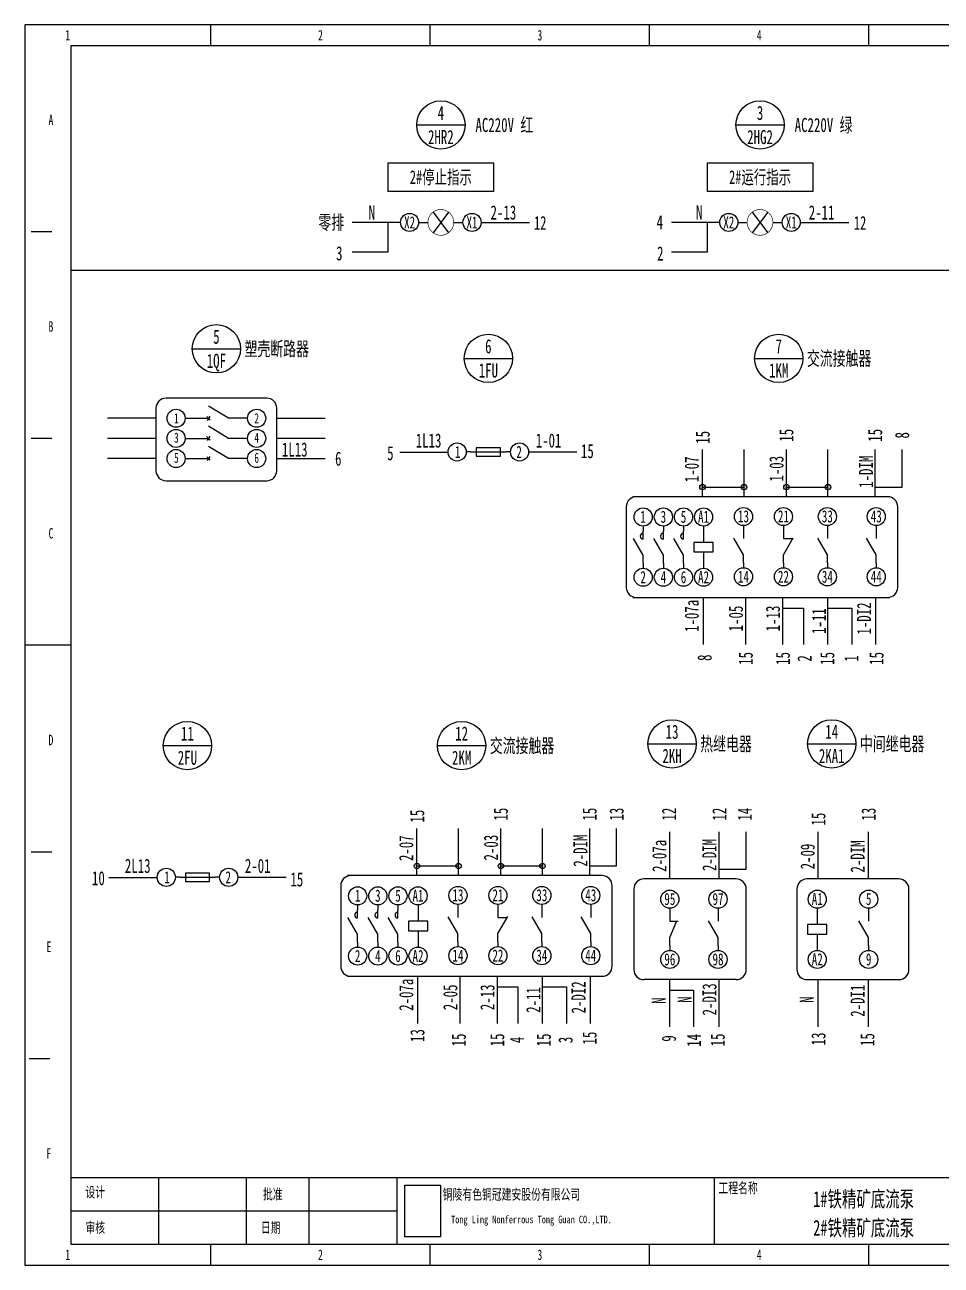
# Model space of a CAD drawing. Header units: millimetres. Extents: x 401220 to 2750366, y -101310 to 943175.
# Drawn here: x 1243620 to 1273953, y -44391 to -3311 of the extents above; entities that cross this region are included whole.
import ezdxf
from ezdxf.enums import TextEntityAlignment as Align

# ---------------------------------------------------------------- set-up
doc = ezdxf.new("R2010")
doc.units = ezdxf.units.MM
doc.layers.add('SW', color=8, linetype='Continuous', lineweight=20)
doc.styles.add('ROM-S', font='NSimSun.ttf', dxfattribs={"width": 0.67})
doc.styles.add('标准', font='NSimSun.ttf', dxfattribs={"width": 0.667})

msp = doc.modelspace()

# ---------------------------------------------------------------- hatches: boundary and pattern name
h = msp.add_hatch(color=256)
h.dxf.hatch_style = 1
h.paths.add_polyline_path([(1266052.4, -18530.6), (1266052.4, -18620.8), (1266142.6, -18620.8, 0.4142136)])
h.paths.add_polyline_path([(1266142.6, -18620.8), (1266052.4, -18620.8), (1266052.4, -18710.9, 0.4142136)])
h.paths.add_polyline_path([(1266052.4, -18620.8), (1266052.4, -18530.6, 0.4142136), (1265962.2, -18620.8, 0.4142136), (1266052.4, -18710.9)])
h.paths.add_polyline_path([(1267427.6, -18530.6, 0.4142136), (1267337.4, -18620.8), (1267427.6, -18620.8)])
h.paths.add_polyline_path([(1267427.6, -18620.8), (1267337.4, -18620.8, 0.4142136), (1267427.6, -18710.9)])
h.paths.add_polyline_path([(1267517.7, -18620.8, 0.4142136), (1267427.6, -18530.6), (1267427.6, -18710.9, 0.4142136)])
h = msp.add_hatch(color=256)
h.dxf.hatch_style = 1
h.paths.add_polyline_path([(1268829.9, -18530.6), (1268829.9, -18620.8), (1268920.1, -18620.8, 0.4142136)])
h.paths.add_polyline_path([(1268920.1, -18620.8), (1268829.9, -18620.8), (1268829.9, -18710.9, 0.4142136)])
h.paths.add_polyline_path([(1268829.9, -18620.8), (1268829.9, -18530.6, 0.4142136), (1268739.8, -18620.8, 0.4142136), (1268829.9, -18710.9)])
h.paths.add_polyline_path([(1270205.1, -18530.6, 0.4142136), (1270114.9, -18620.8), (1270205.1, -18620.8)])
h.paths.add_polyline_path([(1270205.1, -18620.8), (1270114.9, -18620.8, 0.4142136), (1270205.1, -18710.9)])
h.paths.add_polyline_path([(1270295.3, -18620.8, 0.4142136), (1270205.1, -18530.6), (1270205.1, -18710.9, 0.4142136)])
h = msp.add_hatch(color=256)
h.dxf.hatch_style = 1
h.paths.add_polyline_path([(1256601, -31078.3), (1256601, -31168.4), (1256691.2, -31168.4, 0.4142136)])
h.paths.add_polyline_path([(1256691.2, -31168.4), (1256601, -31168.4), (1256601, -31258.6, 0.4142136)])
h.paths.add_polyline_path([(1256601, -31168.4), (1256601, -31078.3, 0.4142136), (1256510.8, -31168.4, 0.4142136), (1256601, -31258.6)])
h.paths.add_polyline_path([(1257976.1, -31078.3, 0.4142136), (1257886, -31168.4), (1257976.1, -31168.4)])
h.paths.add_polyline_path([(1257976.1, -31168.4), (1257886, -31168.4, 0.4142136), (1257976.1, -31258.6)])
h.paths.add_polyline_path([(1258066.3, -31168.4, 0.4142136), (1257976.1, -31078.3), (1257976.1, -31258.6, 0.4142136)])
h = msp.add_hatch(color=256)
h.dxf.hatch_style = 1
h.paths.add_polyline_path([(1259378.5, -31078.3), (1259378.5, -31168.4), (1259468.7, -31168.4, 0.4142136)])
h.paths.add_polyline_path([(1259468.7, -31168.4), (1259378.5, -31168.4), (1259378.5, -31258.6, 0.4142136)])
h.paths.add_polyline_path([(1259378.5, -31168.4), (1259378.5, -31078.3, 0.4142136), (1259288.3, -31168.4, 0.4142136), (1259378.5, -31258.6)])
h.paths.add_polyline_path([(1260753.7, -31078.3, 0.4142136), (1260663.5, -31168.4), (1260753.7, -31168.4)])
h.paths.add_polyline_path([(1260753.7, -31168.4), (1260663.5, -31168.4, 0.4142136), (1260753.7, -31258.6)])
h.paths.add_polyline_path([(1260843.8, -31168.4, 0.4142136), (1260753.7, -31078.3), (1260753.7, -31258.6, 0.4142136)])

# ---------------------------------------------------------------- linework, layer by layer
at = {"ltscale": 4}
for p, q in [((1249775.2, -4002.5), (1249775.2, -3310.9)), ((1257036.9, -4002.5), (1257036.9, -3310.9)), ((1264298.5, -4002.5), (1264298.5, -3310.9)), ((1271560.1, -4002.5), (1271560.1, -3310.9)), ((1243827.6, -10157.6), (1244519.2, -10157.6)), ((1243827.6, -17004.3), (1244519.2, -17004.3)), ((1243620.1, -23850.9), (1245141.6, -23850.9)), ((1243827.6, -30697.6), (1244519.2, -30697.6)), ((1243758.5, -37544.3), (1244450, -37544.3)), ((1245141.6, -41486.3), (1299915.1, -41486.3)), ((1248046.3, -41486.3), (1248046.3, -43699.4)), ((1250950.9, -41486.3), (1250950.9, -43699.4)), ((1253025.7, -41486.3), (1253025.7, -43699.4)), ((1255930.3, -41486.3), (1255930.3, -43699.4)), ((1266442.4, -41486.3), (1266442.4, -43699.4)), ((1245141.6, -42592.9), (1255930.3, -42592.9)), ((1249775.2, -44391), (1249775.2, -43699.4)), ((1257036.9, -44391), (1257036.9, -43699.4)), ((1264298.5, -44391), (1264298.5, -43699.4)), ((1271560.1, -44391), (1271560.1, -43699.4))]:
    msp.add_line(p, q, dxfattribs=at)
for p, q in [((1256591.1, -6628.5), (1258191, -6628.5)), ((1267157.6, -6628.5), (1268757.4, -6628.5)), ((1255649.6, -7879.3), (1259132.5, -7879.3)), ((1255649.6, -8828.4), (1255649.6, -7879.3)), ((1259132.5, -7879.3), (1259132.5, -8828.4)), ((1266216.1, -7879.3), (1269699, -7879.3)), ((1266216.1, -8828.4), (1266216.1, -7879.3)), ((1269699, -7879.3), (1269699, -8828.4)), ((1259132.5, -8828.4), (1255649.6, -8828.4)), ((1269699, -8828.4), (1266216.1, -8828.4)), ((1256057.8, -9854.9), (1254458, -9854.9)), ((1255634.7, -9854.9), (1255634.7, -10841.8)), ((1256656.4, -9854.9), (1256856.4, -9854.9)), ((1256856.4, -9854.9), (1256963.1, -9854.9)), ((1257133.7, -9513.6), (1257645.7, -10196.2)), ((1257816.3, -9854.9), (1257923, -9854.9)), ((1257923, -9854.9), (1258123, -9854.9)), ((1258724.3, -9854.9), (1260324.1, -9854.9)), ((1266624.3, -9854.9), (1265024.4, -9854.9)), ((1266201.2, -9854.9), (1266201.2, -10841.8)), ((1267222.9, -9854.9), (1267422.9, -9854.9)), ((1267422.9, -9854.9), (1267529.6, -9854.9)), ((1267700.2, -9513.6), (1268212.2, -10196.2)), ((1268382.8, -9854.9), (1268489.5, -9854.9)), ((1268489.5, -9854.9), (1268689.5, -9854.9)), ((1269290.7, -9854.9), (1270890.6, -9854.9)), ((1255634.7, -10841.8), (1254458, -10841.8)), ((1266201.2, -10841.8), (1265024.4, -10841.8)), ((1245141.6, -11433), (1299915.1, -11433)), ((1249160.7, -14040.3), (1250760.6, -14040.3)), ((1258163.7, -14358.7), (1259763.5, -14358.7)), ((1267775.4, -14358.7), (1269375.2, -14358.7)), ((1247960.8, -16008.5), (1247960.8, -18077.7)), ((1251627.2, -15675.2), (1248294.2, -15675.2)), ((1250362.9, -16341.8), (1249696.3, -15941.9)), ((1251960.5, -18077.7), (1251960.5, -16008.5)), ((1247960.8, -16341.8), (1246361, -16341.8)), ((1248927.4, -16341.8), (1249696.3, -16341.8)), ((1249752.8, -16401.4), (1249639.9, -16282.3)), ((1249741.8, -16273.3), (1249652.3, -16414)), ((1250993.9, -16341.8), (1250362.9, -16341.8)), ((1251960.5, -16339.7), (1253560.3, -16339.7)), ((1250362.2, -17006.6), (1249695.6, -16606.7)), ((1247960.8, -17008.4), (1246361, -17008.4)), ((1248927.4, -17008.4), (1249696.3, -17008.4)), ((1249752.1, -17066.2), (1249639.2, -16947.1)), ((1249741.1, -16938.1), (1249651.6, -17078.8)), ((1250993.9, -17008.4), (1250362.9, -17008.4)), ((1251960.5, -17006.3), (1253560.3, -17006.3)), ((1249752.8, -17732.8), (1249639.9, -17613.7)), ((1249741.8, -17604.7), (1249652.3, -17745.4)), ((1250362.9, -17673.2), (1249696.3, -17273.3)), ((1257631.1, -17476.5), (1256031.2, -17476.5)), ((1258377.6, -17458.4), (1258230.1, -17458.4)), ((1258377.6, -17458.4), (1258561.1, -17458.4)), ((1258561.1, -17325.1), (1258561.1, -17591.7)), ((1259361, -17325.1), (1258561.1, -17325.1)), ((1258561.1, -17458.4), (1259361, -17458.4)), ((1258561.1, -17591.7), (1259361, -17591.7)), ((1259361, -17591.7), (1259361, -17325.1)), ((1259361, -17458.4), (1259553.7, -17458.4)), ((1259696.6, -17458.4), (1259553.7, -17458.4)), ((1260296.2, -17457.8), (1261896, -17457.8)), ((1266052.4, -18942), (1266052.4, -17380)), ((1267430.5, -18942), (1267430.5, -17380)), ((1268829.9, -18942), (1268829.9, -17380)), ((1270205.1, -18942), (1270205.1, -17380)), ((1271771.5, -18942), (1271771.5, -17380)), ((1272660.2, -18620.8), (1272660.2, -17380)), ((1247960.8, -17675), (1246361, -17675)), ((1248927.4, -17675), (1249696.3, -17675)), ((1250993.9, -17675), (1250362.9, -17675)), ((1251960.5, -17672.9), (1253560.3, -17672.9)), ((1248294.2, -18411), (1251627.2, -18411)), ((1266052.4, -18620.8), (1267427.6, -18620.8)), ((1268829.9, -18620.8), (1270205.1, -18620.8)), ((1271771.5, -18620.8), (1272660.2, -18620.8)), ((1263527.4, -19275.3), (1263527.4, -21941.7)), ((1268829.9, -18942), (1263749.1, -18942)), ((1270562.2, -18942), (1265481.4, -18942)), ((1272180.8, -18942), (1267100.1, -18942)), ((1272180.8, -18942), (1267361.5, -18942)), ((1272514.1, -21941.7), (1272514.1, -19275.3)), ((1264087.5, -19911.6), (1264087.5, -20077.5)), ((1264087.5, -20344.2), (1264087.5, -20077.5)), ((1264756.5, -19911.6), (1264756.5, -20077.5)), ((1264756.5, -20344.2), (1264756.5, -20077.5)), ((1265423.1, -19911.6), (1265423.1, -20077.5)), ((1265423.1, -20344.2), (1265423.1, -20077.5)), ((1266087.4, -19911.6), (1266087.4, -20077.5)), ((1266087.4, -20077.5), (1266087.4, -20450.8)), ((1267408.6, -19896.6), (1267408.6, -20062.5)), ((1267408.6, -20062.5), (1267408.6, -20329.2)), ((1268731.7, -19896.6), (1268731.7, -20062.5)), ((1268731.7, -20062.5), (1268731.7, -20329.2)), ((1270184.8, -19896.6), (1270184.8, -20062.5)), ((1270184.8, -20062.5), (1270184.8, -20329.2)), ((1271803.8, -19896.6), (1271803.8, -20062.5)), ((1271803.8, -20062.5), (1271803.8, -20329.2)), ((1264087.5, -20877.4), (1263767.6, -20323.2)), ((1264756.5, -20877.4), (1264436.5, -20323.2)), ((1265423.1, -20877.4), (1265103.1, -20323.2)), ((1265767.4, -20450.8), (1265767.4, -20770.8)), ((1266407.3, -20450.8), (1265767.4, -20450.8)), ((1266407.3, -20770.8), (1266407.3, -20450.8)), ((1267408.6, -20862.4), (1267088.6, -20308.2)), ((1268731.7, -20862.4), (1269057, -20299)), ((1268731.7, -20329.2), (1269039.6, -20329.2)), ((1270184.8, -20862.4), (1269864.9, -20308.2)), ((1271803.8, -20862.4), (1271483.9, -20308.2)), ((1264087.5, -21144.1), (1264087.5, -20877.4)), ((1264756.5, -21144.1), (1264756.5, -20877.4)), ((1265423.1, -21144.1), (1265423.1, -20877.4)), ((1265767.4, -20770.8), (1266407.3, -20770.8)), ((1266087.4, -20770.8), (1266087.4, -21144.1)), ((1267408.6, -21129.1), (1267408.6, -20862.4)), ((1268731.7, -21129.1), (1268731.7, -20862.4)), ((1270184.8, -21129.1), (1270184.8, -20862.4)), ((1271803.8, -21129.1), (1271803.8, -20862.4)), ((1264087.5, -21144.1), (1264087.5, -21307.2)), ((1264756.5, -21144.1), (1264756.5, -21307.2)), ((1265423.1, -21144.1), (1265423.1, -21307.2)), ((1266087.4, -21144.1), (1266087.4, -21307.2)), ((1267408.6, -21129.1), (1267408.6, -21292.2)), ((1268731.7, -21129.1), (1268731.7, -21292.2)), ((1270184.8, -21129.1), (1270184.8, -21292.2)), ((1271803.8, -21129.1), (1271803.8, -21292.2)), ((1245141.6, -21988.6), (1245141.6, -23875)), ((1263749.1, -22275), (1268895.4, -22275)), ((1265481.4, -22275), (1270627.7, -22275)), ((1266084.8, -23837), (1266084.8, -22275)), ((1267100.1, -22275), (1272246.3, -22275)), ((1267361.5, -22275), (1272180.8, -22275)), ((1267487.1, -23837), (1267487.1, -22275)), ((1268712.9, -23837), (1268712.9, -22275)), ((1270205.1, -23837), (1270205.1, -22275)), ((1271791.1, -23837), (1271791.1, -22275)), ((1268712.9, -22627.8), (1269389.8, -22627.8)), ((1269389.8, -22627.8), (1269389.8, -23837)), ((1270205.1, -22627.8), (1270999.1, -22627.8)), ((1270999.1, -22627.8), (1270999.1, -23837)), ((1248202, -27183.9), (1249801.9, -27183.9)), ((1257279.6, -27183.9), (1258879.5, -27183.9)), ((1264245.1, -27125.2), (1265845, -27125.2)), ((1269529.3, -27125.2), (1271129.2, -27125.2)), ((1256601, -31489.6), (1256601, -29927.6)), ((1257979, -31489.6), (1257979, -29927.6)), ((1259378.5, -31489.6), (1259378.5, -29927.6)), ((1260753.7, -31489.6), (1260753.7, -29927.6)), ((1262320, -31489.6), (1262320, -29927.6)), ((1263208.8, -31168.4), (1263208.8, -29927.6)), ((1264965.3, -31600.1), (1264965.3, -30038.1)), ((1266604.8, -31600.1), (1266604.8, -30038.1)), ((1267493.5, -31278.9), (1267493.5, -30038.1)), ((1269882.4, -31600.1), (1269882.4, -30038.1)), ((1271546.5, -31600.1), (1271546.5, -30038.1)), ((1256601, -31168.4), (1257976.1, -31168.4)), ((1259378.5, -31168.4), (1260753.7, -31168.4)), ((1262320, -31168.4), (1263208.8, -31168.4)), ((1248003.2, -31563.3), (1246403.4, -31563.3)), ((1248749.8, -31545.2), (1248602.3, -31545.2)), ((1248749.8, -31545.2), (1248933.3, -31545.2)), ((1248933.3, -31411.9), (1248933.3, -31678.5)), ((1249733.2, -31411.9), (1248933.3, -31411.9)), ((1248933.3, -31545.2), (1249733.2, -31545.2)), ((1249733.2, -31678.5), (1249733.2, -31411.9)), ((1249733.2, -31545.2), (1249925.9, -31545.2)), ((1250068.8, -31545.2), (1249925.9, -31545.2)), ((1250668.3, -31544.7), (1252268.2, -31544.7)), ((1259378.5, -31489.6), (1254297.7, -31489.6)), ((1261110.8, -31489.6), (1256030, -31489.6)), ((1262729.4, -31489.6), (1257648.6, -31489.6)), ((1262729.4, -31489.6), (1257910, -31489.6)), ((1267168, -31600.1), (1264111.7, -31600.1)), ((1266604.8, -31278.9), (1267493.5, -31278.9)), ((1272552.2, -31600.1), (1269509.8, -31600.1)), ((1248933.3, -31678.5), (1249733.2, -31678.5)), ((1254076, -31822.9), (1254076, -34489.4)), ((1263062.7, -34489.4), (1263062.7, -31822.9)), ((1263778.4, -31933.4), (1263778.4, -34599.9)), ((1267501.3, -34599.9), (1267501.3, -31933.4)), ((1269176.5, -31933.4), (1269176.5, -34599.9)), ((1272885.5, -34599.9), (1272885.5, -31933.4)), ((1257957.1, -32444.3), (1257957.1, -32610.2)), ((1259280.3, -32444.3), (1259280.3, -32610.2)), ((1260733.4, -32444.3), (1260733.4, -32610.2)), ((1262352.4, -32444.3), (1262352.4, -32610.2)), ((1254636.1, -32459.3), (1254636.1, -32625.2)), ((1254636.1, -32891.8), (1254636.1, -32625.2)), ((1255305.1, -32459.3), (1255305.1, -32625.2)), ((1255305.1, -32891.8), (1255305.1, -32625.2)), ((1255971.7, -32459.3), (1255971.7, -32625.2)), ((1255971.7, -32891.8), (1255971.7, -32625.2)), ((1256635.9, -32459.3), (1256635.9, -32625.2)), ((1256635.9, -32625.2), (1256635.9, -32998.5)), ((1257957.1, -33410.1), (1257637.2, -32855.9)), ((1257957.1, -32610.2), (1257957.1, -32876.8)), ((1259280.3, -32610.2), (1259280.3, -32876.8)), ((1259280.3, -33410.1), (1259605.6, -32846.6)), ((1260733.4, -33410.1), (1260413.5, -32855.9)), ((1260733.4, -32610.2), (1260733.4, -32876.8)), ((1262352.4, -33410.1), (1262032.4, -32855.9)), ((1262352.4, -32610.2), (1262352.4, -32876.8)), ((1264970.8, -32569.8), (1264970.8, -32735.7)), ((1264970.8, -32735.7), (1264970.8, -33002.3)), ((1266565.6, -32569.8), (1266565.6, -32735.7)), ((1266565.6, -32735.7), (1266565.6, -33002.3)), ((1269851, -32569.8), (1269851, -32735.7)), ((1269851, -32735.7), (1269851, -33109)), ((1271552.1, -32569.8), (1271552.1, -32735.7)), ((1271552.1, -32735.7), (1271552.1, -33002.3)), ((1254636.1, -33425.1), (1254316.1, -32870.9)), ((1255305.1, -33425.1), (1254985.1, -32870.9)), ((1255971.7, -33425.1), (1255651.7, -32870.9)), ((1256316, -32998.5), (1256316, -33318.4)), ((1256955.9, -32998.5), (1256316, -32998.5)), ((1256955.9, -33318.4), (1256955.9, -32998.5)), ((1259280.3, -32876.8), (1259588.2, -32876.8)), ((1264970.8, -33535.6), (1265205.1, -32981.4)), ((1264970.8, -33002.3), (1265241.3, -33002.3)), ((1266565.6, -33535.6), (1266245.6, -32981.4)), ((1269531.1, -33109), (1269531.1, -33428.9)), ((1270171, -33109), (1269531.1, -33109)), ((1270171, -33428.9), (1270171, -33109)), ((1271552.1, -33535.6), (1271232.1, -32981.4)), ((1254636.1, -33691.7), (1254636.1, -33425.1)), ((1255305.1, -33691.7), (1255305.1, -33425.1)), ((1255971.7, -33691.7), (1255971.7, -33425.1)), ((1256316, -33318.4), (1256955.9, -33318.4)), ((1256635.9, -33318.4), (1256635.9, -33691.7)), ((1257957.1, -33676.7), (1257957.1, -33410.1)), ((1257957.1, -33676.7), (1257957.1, -33839.9)), ((1259280.3, -33676.7), (1259280.3, -33410.1)), ((1259280.3, -33676.7), (1259280.3, -33839.9)), ((1260733.4, -33676.7), (1260733.4, -33410.1)), ((1260733.4, -33676.7), (1260733.4, -33839.9)), ((1262352.4, -33676.7), (1262352.4, -33410.1)), ((1262352.4, -33676.7), (1262352.4, -33839.9)), ((1264970.8, -33802.2), (1264970.8, -33535.6)), ((1266565.6, -33802.2), (1266565.6, -33535.6)), ((1269531.1, -33428.9), (1270171, -33428.9)), ((1269851, -33428.9), (1269851, -33802.2)), ((1271552.1, -33802.2), (1271552.1, -33535.6)), ((1254636.1, -33691.7), (1254636.1, -33854.9)), ((1255305.1, -33691.7), (1255305.1, -33854.9)), ((1255971.7, -33691.7), (1255971.7, -33854.9)), ((1256635.9, -33691.7), (1256635.9, -33854.9)), ((1264970.8, -33802.2), (1264970.8, -33965.4)), ((1266565.6, -33802.2), (1266565.6, -33965.4)), ((1269851, -33802.2), (1269851, -33965.4)), ((1271552.1, -33802.2), (1271552.1, -33965.4)), ((1254297.7, -34822.7), (1259443.9, -34822.7)), ((1256030, -34822.7), (1261176.2, -34822.7)), ((1256633.3, -36384.6), (1256633.3, -34822.7)), ((1257648.6, -34822.7), (1262794.9, -34822.7)), ((1257910, -34822.7), (1262729.4, -34822.7)), ((1258035.7, -36384.6), (1258035.7, -34822.7)), ((1259261.5, -36384.6), (1259261.5, -34822.7)), ((1260753.7, -36384.6), (1260753.7, -34822.7)), ((1262339.7, -36384.6), (1262339.7, -34822.7)), ((1259261.5, -35175.5), (1259938.4, -35175.5)), ((1259938.4, -35175.5), (1259938.4, -36384.6)), ((1260753.7, -35175.5), (1261547.6, -35175.5)), ((1261547.6, -35175.5), (1261547.6, -36384.6)), ((1267168, -34933.2), (1264111.7, -34933.2)), ((1264965.3, -36495.1), (1264965.3, -34933.2)), ((1264965.3, -35286), (1265759.3, -35286)), ((1265759.3, -35286), (1265759.3, -36495.1)), ((1266604.8, -36495.1), (1266604.8, -34933.2)), ((1269509.8, -34933.2), (1272552.2, -34933.2)), ((1269882.4, -36495.1), (1269882.4, -34933.2)), ((1271546.5, -36495.1), (1271546.5, -34933.2))]:
    msp.add_line(p, q)
for points in [[(1243620.1, -44391), (1300606.7, -44391), (1300606.7, -3310.9), (1243620.1, -3310.9)], [(1245141.6, -43699.4), (1299915.1, -43699.4), (1299915.1, -4002.5), (1245141.6, -4002.5)]]:
    msp.add_lwpolyline(points, close=True, dxfattribs=at)
at = {"const_width": 21.3}
for points in [[(1256963.1, -9854.9, 1), (1257816.3, -9854.9, 1)], [(1267529.6, -9854.9, 1), (1268382.8, -9854.9, 1)]]:
    msp.add_lwpolyline(points, format="xyb", close=True, dxfattribs=at)
for points in [[(1257645.7, -9513.6), (1257133.7, -10196.2)], [(1268212.2, -9513.6), (1267700.2, -10196.2)]]:
    msp.add_lwpolyline(points)
msp.add_lwpolyline([(1256200.9, -41737.7), (1257381.2, -41737.7), (1257381.2, -43448.6), (1256200.9, -43448.6)], close=True)
for centre, radius in [((1257391, -6628.5), 799.9), ((1267957.5, -6628.5), 799.9), ((1256356.5, -9854.9), 300), ((1258423, -9854.9), 300), ((1266922.9, -9854.9), 300), ((1268989.4, -9854.9), 300), ((1249960.7, -14040.3), 799.9), ((1258963.6, -14358.7), 799.9), ((1268575.3, -14358.7), 799.9), ((1248627.5, -16341.8), 300), ((1251293.9, -16341.8), 300), ((1248627.5, -17008.4), 300), ((1251293.9, -17008.4), 300), ((1257930.1, -17458.4), 300), ((1259996.6, -17458.4), 300), ((1248627.5, -17675), 300), ((1251293.9, -17675), 300), ((1266052.4, -18620.8), 90.2), ((1267427.6, -18620.8), 90.2), ((1268829.9, -18620.8), 90.2), ((1270205.1, -18620.8), 90.2), ((1267408.6, -19596.7), 300), ((1268731.7, -19596.7), 300), ((1270184.8, -19596.7), 300), ((1271803.8, -19596.7), 300), ((1264087.5, -19611.7), 300), ((1264756.5, -19611.7), 300), ((1265423.1, -19611.7), 300), ((1266087.4, -19611.7), 300), ((1264087.5, -21607.2), 300), ((1264756.5, -21607.2), 300), ((1265423.1, -21607.2), 300), ((1266087.4, -21607.2), 300), ((1267408.6, -21592.2), 300), ((1268731.7, -21592.2), 300), ((1270184.8, -21592.2), 300), ((1271803.8, -21592.2), 300), ((1249002, -27183.9), 799.9), ((1258079.6, -27183.9), 799.9), ((1265045, -27125.2), 799.9), ((1270329.3, -27125.2), 799.9), ((1256601, -31168.4), 90.2), ((1257976.1, -31168.4), 90.2), ((1259378.5, -31168.4), 90.2), ((1260753.7, -31168.4), 90.2), ((1248302.3, -31545.2), 300), ((1250368.8, -31545.2), 300), ((1254636.1, -32159.3), 300), ((1255305.1, -32159.3), 300), ((1255971.7, -32159.3), 300), ((1256635.9, -32159.3), 300), ((1257957.1, -32144.3), 300), ((1259280.3, -32144.3), 300), ((1260733.4, -32144.3), 300), ((1262352.4, -32144.3), 300), ((1264970.8, -32269.8), 300), ((1266565.6, -32269.8), 300), ((1269851, -32269.8), 300), ((1271552.1, -32269.8), 300), ((1254636.1, -34154.8), 300), ((1255305.1, -34154.8), 300), ((1255971.7, -34154.8), 300), ((1256635.9, -34154.8), 300), ((1257957.1, -34139.8), 300), ((1259280.3, -34139.8), 300), ((1260733.4, -34139.8), 300), ((1262352.4, -34139.8), 300), ((1264970.8, -34265.3), 300), ((1266565.6, -34265.3), 300), ((1269851, -34265.3), 300), ((1271552.1, -34265.3), 300)]:
    msp.add_circle(centre, radius)
for centre, radius, start, end in [((1248294.2, -16008.5), 333.3, 90, 180), ((1251627.2, -16008.5), 333.3, 0, 90), ((1248294.2, -18077.7), 333.3, 180, 270), ((1251627.2, -18077.7), 333.3, 270, 0), ((1263860.8, -19275.3), 333.3, 90, 180), ((1272180.8, -19275.3), 333.3, 0, 90), ((1264087.5, -20248.2), 96, 90, 270), ((1264756.5, -20248.2), 96, 90, 270), ((1265423.1, -20248.2), 96, 90, 270), ((1263860.8, -21941.7), 333.3, 180, 270), ((1272180.8, -21941.7), 333.3, 270, 0), ((1254409.3, -31822.9), 333.3, 90, 180), ((1262729.4, -31822.9), 333.3, 0, 90), ((1264111.7, -31933.4), 333.3, 90, 180), ((1267168, -31933.4), 333.3, 0, 90), ((1269509.8, -31933.4), 333.3, 90, 180), ((1272552.2, -31933.4), 333.3, 0, 90), ((1254636.1, -32795.8), 96, 90, 270), ((1255305.1, -32795.8), 96, 90, 270), ((1255971.7, -32795.8), 96, 90, 270), ((1254409.3, -34489.4), 333.3, 180, 270), ((1262729.4, -34489.4), 333.3, 270, 0), ((1264111.7, -34599.9), 333.3, 180, 270), ((1267168, -34599.9), 333.3, 270, 0), ((1269509.8, -34599.9), 333.3, 180, 270), ((1272552.2, -34599.9), 333.3, 270, 0)]:
    msp.add_arc(centre, radius, start, end)
for p in [(1257389.7, -9854.9), (1267956.2, -9854.9)]:
    msp.add_point(p)

# ---------------------------------------------------------------- texts
at = {"style": 'ROM-S', "width": 0.67}
for s, p in [('1', (1245037.9, -3933.3)), ('2', (1253406.1, -3933.3)), ('3', (1260667.7, -3933.3)), ('4', (1267929.3, -3933.3)), ('A', (1244484.6, -6734.2)), ('B', (1244484.6, -13580.9)), ('C', (1244484.6, -20427.6)), ('D', (1244484.6, -27274.3)), ('E', (1244415.5, -34121)), ('F', (1244415.5, -40967.7)), ('1', (1245037.9, -44321.8)), ('2', (1253406.1, -44321.8)), ('3', (1260667.7, -44321.8)), ('4', (1267929.3, -44321.8))]:
    msp.add_text(s, height=346.5, dxfattribs=at).set_placement(p, align=Align.BOTTOM_CENTER)
for s, height, p in [('4', 466.6, (1257391, -6228.6)), ('3', 466.6, (1267957.5, -6228.6)), ('2HR2', 466.62, (1257391, -7028.5)), ('2HG2', 466.62, (1267957.5, -7028.5)), ('2#停止指示', 449.96, (1257391, -8353.9)), ('2#运行指示', 449.96, (1267957.5, -8354.9)), ('X2', 399.96, (1256356.5, -9854.9)), ('X1', 399.96, (1258423, -9854.9)), ('12', 449.96, (1260679.6, -9870.3)), ('4', 466.6, (1264639.3, -9849.1)), ('X2', 399.96, (1266922.9, -9854.9)), ('X1', 399.96, (1268989.4, -9854.9)), ('12', 449.96, (1271267.6, -9870.3)), ('3', 466.6, (1254028.4, -10878.7)), ('2', 466.6, (1264654.1, -10884.8)), ('5', 466.6, (1249960.7, -13640.3)), ('6', 466.6, (1258963.6, -13958.7)), ('7', 466.6, (1268575.3, -13958.7)), ('1QF', 466.62, (1249960.7, -14440.3)), ('1FU', 466.62, (1258963.6, -14758.6)), ('1KM', 466.62, (1268575.3, -14758.6)), ('1', 333.3, (1248637.8, -16341.8)), ('2', 333.3, (1251293.9, -16341.8)), ('3', 333.3, (1248637.8, -16984.5)), ('4', 333.3, (1251293.9, -16984.5)), ('15', 466.62, (1262241, -17428.3)), ('5', 333.3, (1248637.8, -17651.1)), ('6', 333.3, (1251293.9, -17651.1)), ('6', 466.6, (1253996, -17678.1)), ('5', 466.6, (1255718.9, -17497.4)), ('11', 466.62, (1249002, -26783.9)), ('12', 466.62, (1258079.6, -26783.9)), ('13', 466.62, (1265045, -26725.2)), ('14', 466.62, (1270329.3, -26725.2)), ('2FU', 466.62, (1249002, -27583.9)), ('2KM', 466.62, (1258079.6, -27583.9)), ('2KH', 466.62, (1265045, -27525.1)), ('2KA1', 466.62, (1270329.3, -27525.1)), ('10', 466.62, (1246056.2, -31575.3)), ('15', 466.62, (1252624.4, -31612.5))]:
    msp.add_text(s, height=height, dxfattribs=at).set_placement(p, align=Align.MIDDLE_CENTER)
for s, p in [(' AC220V 红', (1258324.3, -6628.5)), (' AC220V 绿', (1268890.8, -6628.5)), ('塑壳断路器', (1250893.9, -14040.3)), ('交流接触器', (1269508.5, -14358.7)), ('交流接触器', (1259012.8, -27183.9)), ('热继电器', (1265978.3, -27125.2)), ('中间继电器', (1271262.5, -27125.2))]:
    msp.add_text(s, height=466.62, dxfattribs=at).set_placement(p, align=Align.MIDDLE_LEFT)
for s, height, p in [('N', 466.6, (1255108, -9759.2)), ('2-13', 466.62, (1259461.5, -9759.2)), ('N', 466.6, (1265944, -9759.2)), ('2-11', 466.62, (1269994.3, -9759.2)), ('零排', 466.62, (1253764.2, -10086.7)), ('1L13', 466.62, (1252553.6, -17610.6)), ('1L13', 466.62, (1256983.7, -17311.1)), ('1-01', 466.62, (1260956.8, -17311.1)), ('1', 400, (1264087.5, -19804.2)), ('3', 400, (1264756.5, -19804.2)), ('5', 400, (1265423.1, -19804.2)), ('A1', 399.96, (1266087.4, -19804.2)), ('13', 399.96, (1267408.6, -19789.2)), ('21', 399.96, (1268731.7, -19789.2)), ('33', 399.96, (1270184.8, -19789.2)), ('43', 399.96, (1271803.8, -19789.2)), ('2', 400, (1264087.5, -21803.3)), ('4', 400, (1264756.5, -21803.3)), ('6', 400, (1265423.1, -21803.3)), ('A2', 399.96, (1266087.4, -21803.3)), ('14', 399.96, (1267408.6, -21788.3)), ('22', 399.96, (1268731.7, -21788.3)), ('34', 399.96, (1270184.8, -21788.3)), ('44', 399.96, (1271803.8, -21788.3)), ('2L13', 466.62, (1247355.9, -31397.9)), ('2-01', 466.62, (1251329, -31397.9)), ('1', 400, (1254636.1, -32351.8)), ('3', 400, (1255305.1, -32351.8)), ('5', 400, (1255971.7, -32351.8)), ('A1', 399.96, (1256635.9, -32351.8)), ('13', 399.96, (1257957.1, -32336.8)), ('21', 399.96, (1259280.3, -32336.8)), ('33', 399.96, (1260733.4, -32336.8)), ('43', 399.96, (1262352.4, -32336.8)), ('95', 399.96, (1264970.8, -32462.3)), ('97', 399.96, (1266565.6, -32462.3)), ('A1', 399.96, (1269851, -32462.3)), ('5', 400, (1271552.1, -32462.3)), ('2', 400, (1254636.1, -34350.9)), ('4', 400, (1255305.1, -34350.9)), ('6', 400, (1255971.7, -34350.9)), ('A2', 399.96, (1256635.9, -34350.9)), ('14', 399.96, (1257957.1, -34335.9)), ('22', 399.96, (1259280.3, -34335.9)), ('34', 399.96, (1260733.4, -34335.9)), ('44', 399.96, (1262352.4, -34335.9)), ('96', 399.96, (1264970.8, -34461.4)), ('98', 399.96, (1266565.6, -34461.4)), ('A2', 399.96, (1269851, -34461.4)), ('9', 400, (1271552.1, -34461.4))]:
    msp.add_text(s, height=height, dxfattribs=at).set_placement(p, align=Align.CENTER)
for s, height, p in [('15', 466.62, (1266290.8, -16972.8)), ('15', 466.62, (1269059.3, -16905.9)), ('15', 466.62, (1271996.7, -16905.9)), ('8', 466.6, (1272892, -16905.9)), ('1-07', 466.62, (1265927.9, -18032.9)), ('1-03', 466.62, (1268732.9, -18014.7)), ('1-DIM', 466.62, (1271695, -18113.9)), ('1-07a', 466.62, (1265927.9, -22886.8)), ('1-05', 466.62, (1267387.9, -22973.6)), ('1-13', 466.62, (1268615.9, -22973.6)), ('1-DI2', 466.62, (1271630.8, -22973.6)), ('1-11', 466.62, (1270137, -23060.2)), ('8', 466.6, (1266353.5, -24272.3)), ('15', 466.62, (1267713.6, -24295.8)), ('15', 466.62, (1268943.9, -24295.8)), ('2', 466.6, (1269662.5, -24295.8)), ('15', 466.62, (1270414.2, -24295.8)), ('1', 466.6, (1271215.2, -24295.8)), ('15', 466.62, (1272043, -24295.8)), ('15', 466.62, (1256839.4, -29520.4)), ('15', 466.62, (1259607.9, -29453.5)), ('15', 466.62, (1262545.3, -29453.5)), ('13', 466.62, (1263440.6, -29453.5)), ('12', 466.62, (1265175.8, -29453.5)), ('12', 466.62, (1266844.6, -29453.5)), ('14', 466.62, (1267683.4, -29453.5)), ('15', 466.62, (1270118.5, -29616.4)), ('13', 466.62, (1271780.4, -29453.5)), ('2-07', 466.62, (1256476.5, -30580.6)), ('2-03', 466.62, (1259281.5, -30562.3)), ('2-DIM', 466.62, (1262243.5, -30661.6)), ('2-07a', 466.62, (1264856.1, -30835.8)), ('2-DIM', 466.62, (1266513.4, -30804.3)), ('2-DIM', 466.62, (1271418.9, -30855.9)), ('2-09', 466.62, (1269763.1, -30855.9)), ('2-07a', 466.62, (1256476.5, -35434.5)), ('2-05', 466.62, (1257936.5, -35521.2)), ('2-13', 466.62, (1259164.5, -35521.2)), ('2-11', 466.62, (1260685.6, -35607.8)), ('2-DI2', 466.62, (1262179.3, -35521.2)), ('2-DI3', 466.62, (1266513.4, -35587.6)), ('2-DI1', 466.62, (1271418.9, -35631.7)), ('N', 466.6, (1264837.7, -35631.7)), ('N', 466.6, (1265696.5, -35598.8)), ('N', 466.6, (1269730.8, -35598.8)), ('13', 466.62, (1256847.1, -36786.4)), ('15', 466.62, (1258216.3, -36931.6)), ('15', 466.62, (1259489, -36931.6)), ('4', 466.6, (1260139.7, -36931.6)), ('15', 466.62, (1261029.5, -36931.6)), ('3', 466.6, (1261751.2, -36931.6)), ('15', 466.62, (1262545.3, -36869.7)), ('9', 466.6, (1265171.8, -36882)), ('14', 466.62, (1265999.5, -36946.1)), ('15', 466.62, (1266787.5, -36931.6)), ('13', 466.62, (1270121.3, -36898.8)), ('15', 466.62, (1271740.6, -36919.4))]:
    msp.add_text(s, height=height, rotation=90, dxfattribs=at).set_placement(p, align=Align.CENTER)
for s, p in [('1', (1257861.5, -17658.4)), ('2', (1259889.9, -17658.4)), ('1', (1248233.7, -31745.2)), ('2', (1250262.1, -31745.2))]:
    msp.add_text(s, height=400, dxfattribs=at).set_placement(p)
for s, p in [('设计', (1245625.7, -42247.1)), ('批准', (1251504.2, -42316.2)), ('工程名称', (1266580.7, -42108.8)), ('审核', (1245625.7, -43422.8)), ('日期', (1251435, -43422.8))]:
    msp.add_text(s, height=346.48, dxfattribs=at).set_placement(p, align=Align.BOTTOM_LEFT)
for s, height, p in [('铜陵有色铜冠建安股份有限公司', 346.484, (1257453.3, -41871.6)), ('Tong Ling Nonferrous Tong Guan CO.,LTD.', 249.468, (1257730, -42751.3))]:
    msp.add_text(s, height=height, dxfattribs=at).set_placement(p, align=Align.TOP_LEFT)
at = {"layer": 'SW', "color": 7, "linetype": 'ByBlock', "lineweight": 25, "style": '标准', "width": 0.667}
for s, p in [('1#铁精矿底流泵', (1271386.4, -42461.8)), ('2#铁精矿底流泵', (1271386.4, -43417.5))]:
    msp.add_text(s, height=525, dxfattribs=at).set_placement(p, align=Align.CENTER)

doc.saveas('drawing.dxf')
